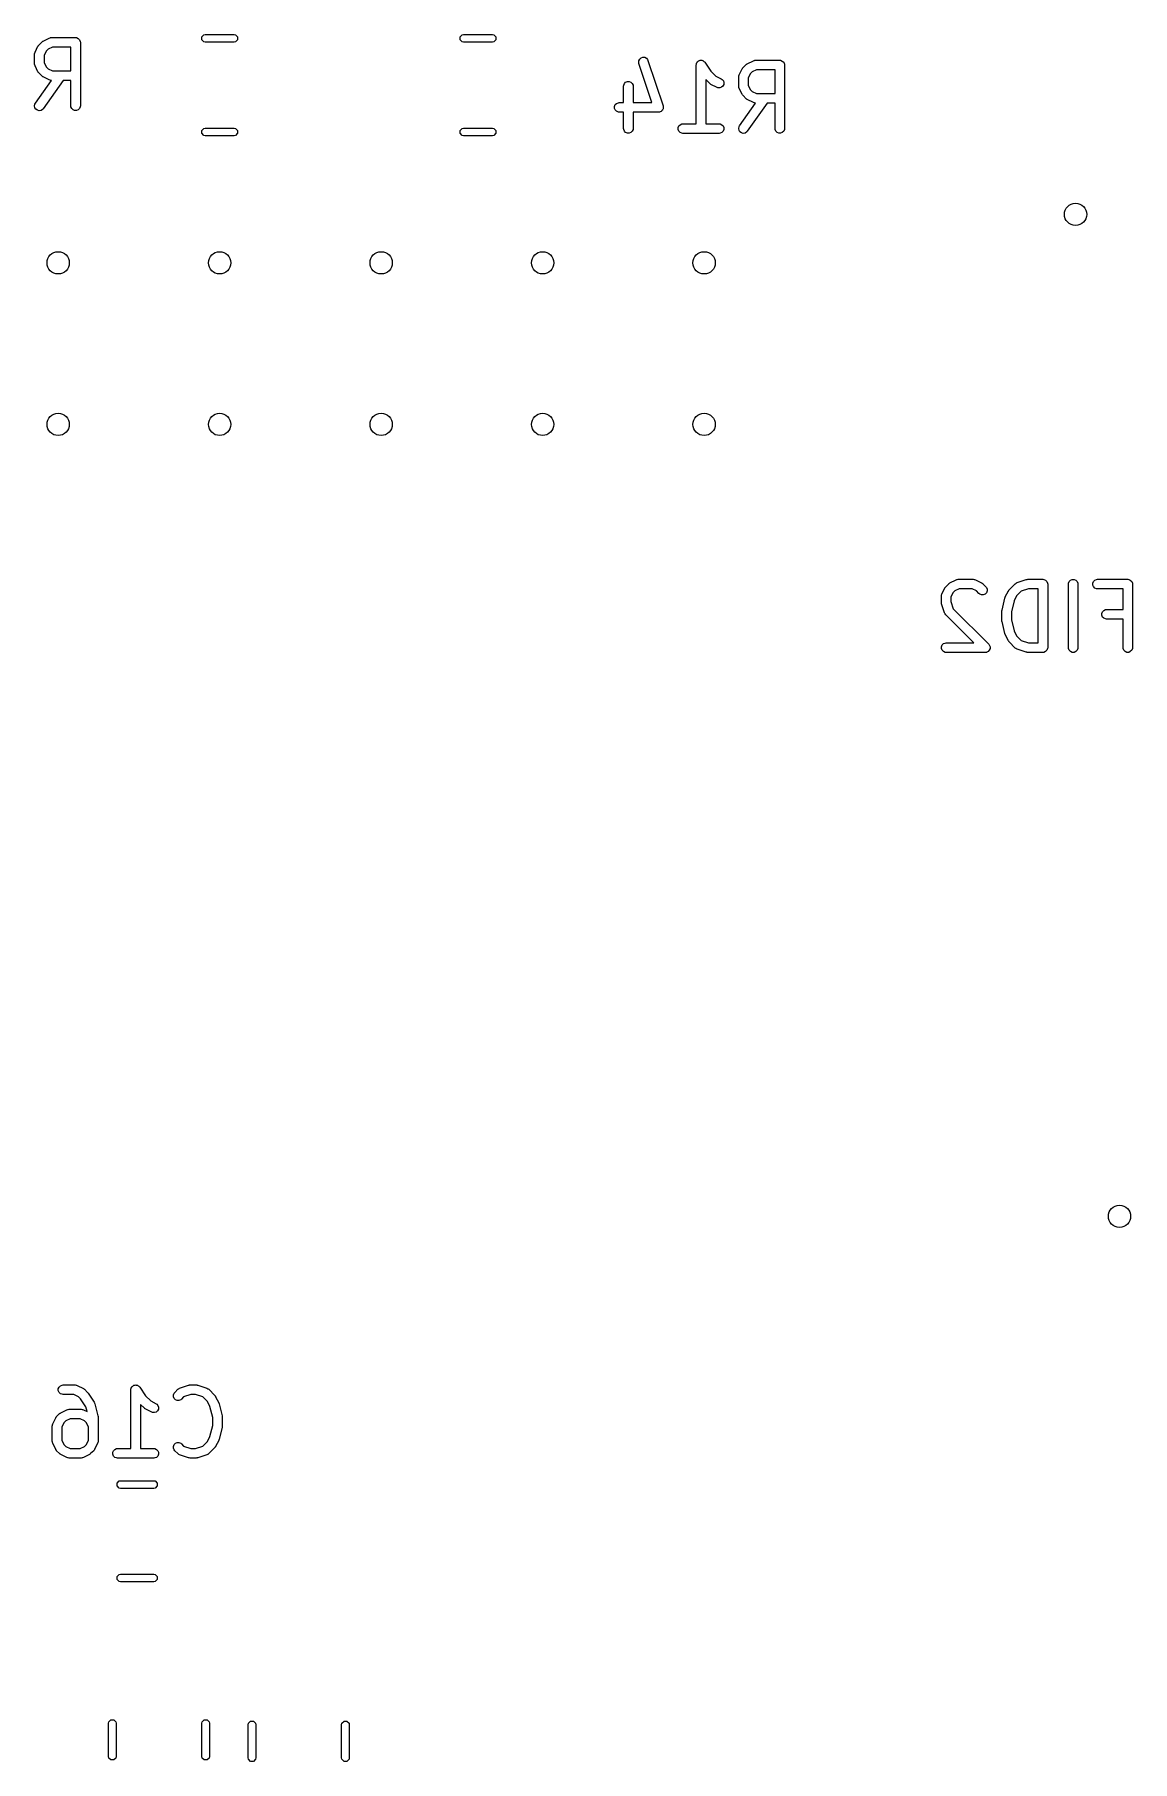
# Model space of a CAD drawing. Extents: x 0.21 to 3.35, y 0.3 to 2.56.
# Drawn here: x 2.555 to 3.235, y 1.442 to 2.511 of the extents above; entities that cross this region are included whole.
import ezdxf

# ---------------------------------------------------------------- set-up
doc = ezdxf.new("R2010")
doc.units = 0
doc.header["$MEASUREMENT"] = 0
doc.layers.add('BLACK', color=7, linetype='CONTINUOUS')

msp = doc.modelspace()

# ---------------------------------------------------------------- linework, layer by layer
at = {"layer": 'BLACK', "linetype": 'CONTINUOUS'}
for p, q in [((2.5557, 2.5003), (2.5575, 2.504)), ((2.5575, 2.504), (2.5577, 2.5043)), ((2.5577, 2.5043), (2.5577, 2.5044)), ((2.5577, 2.5044), (2.5578, 2.5044)), ((2.5578, 2.5044), (2.5579, 2.5045)), ((2.5579, 2.5046), (2.5581, 2.5048)), ((2.5579, 2.5045), (2.5579, 2.5046)), ((2.5581, 2.5048), (2.56, 2.5067)), ((2.56, 2.5067), (2.5602, 2.5069)), ((2.5602, 2.5069), (2.5603, 2.507)), ((2.5602, 2.5069), (2.5602, 2.5069)), ((2.5603, 2.507), (2.5604, 2.507)), ((2.5604, 2.507), (2.5605, 2.5071)), ((2.5605, 2.5071), (2.5607, 2.5072)), ((2.5607, 2.5072), (2.5645, 2.5091)), ((2.5638, 2.5022), (2.5626, 2.501)), ((2.5665, 2.5035), (2.5638, 2.5022)), ((2.5645, 2.5091), (2.565, 2.5093)), ((2.565, 2.5093), (2.5651, 2.5093)), ((2.5651, 2.5093), (2.5652, 2.5094)), ((2.5652, 2.5094), (2.5658, 2.5094)), ((2.5658, 2.5094), (2.5808, 2.5094)), ((2.5779, 2.5035), (2.5665, 2.5035)), ((2.5779, 2.4888), (2.5779, 2.5035)), ((2.5808, 2.5094), (2.5814, 2.5094)), ((2.5814, 2.5094), (2.5824, 2.5089)), ((2.5824, 2.5089), (2.5833, 2.5081)), ((2.5833, 2.5081), (2.5837, 2.507)), ((2.5837, 2.507), (2.5838, 2.5065)), ((2.5838, 2.5065), (2.5838, 2.4671)), ((2.6589, 2.5098), (2.6602, 2.5111)), ((2.6589, 2.508), (2.6589, 2.5098)), ((2.6602, 2.5068), (2.6589, 2.508)), ((2.6602, 2.5111), (2.6611, 2.5113)), ((2.6611, 2.5066), (2.6602, 2.5068)), ((2.6611, 2.5113), (2.6789, 2.5113)), ((2.6789, 2.5066), (2.6611, 2.5066)), ((2.6789, 2.5113), (2.6798, 2.5111)), ((2.6798, 2.5068), (2.6789, 2.5066)), ((2.6798, 2.5111), (2.6811, 2.5098)), ((2.6811, 2.508), (2.6798, 2.5068)), ((2.6811, 2.5098), (2.6811, 2.508)), ((2.8189, 2.5098), (2.8202, 2.5111)), ((2.8189, 2.508), (2.8189, 2.5098)), ((2.8202, 2.5068), (2.8189, 2.508)), ((2.8202, 2.5111), (2.8211, 2.5113)), ((2.8211, 2.5066), (2.8202, 2.5068)), ((2.8211, 2.5113), (2.8389, 2.5113)), ((2.8389, 2.5066), (2.8211, 2.5066)), ((2.8389, 2.5113), (2.8398, 2.5111)), ((2.8398, 2.5068), (2.8389, 2.5066)), ((2.8398, 2.5111), (2.8411, 2.5098)), ((2.8411, 2.508), (2.8398, 2.5068)), ((2.8411, 2.5098), (2.8411, 2.508)), ((2.5554, 2.4995), (2.5555, 2.4996)), ((2.5554, 2.499), (2.5554, 2.4995)), ((2.5554, 2.4933), (2.5554, 2.499)), ((2.5554, 2.4928), (2.5554, 2.4933)), ((2.5555, 2.4927), (2.5554, 2.4928)), ((2.5555, 2.4997), (2.5557, 2.5003)), ((2.5555, 2.4996), (2.5555, 2.4997)), ((2.5555, 2.4926), (2.5555, 2.4927)), ((2.5557, 2.492), (2.5555, 2.4926)), ((2.5575, 2.4883), (2.5557, 2.492)), ((2.5626, 2.501), (2.5613, 2.4983)), ((2.5613, 2.4983), (2.5613, 2.494)), ((2.5613, 2.494), (2.5626, 2.4913)), ((2.5626, 2.4913), (2.5638, 2.4901)), ((2.9295, 2.494), (2.9296, 2.4951)), ((2.9296, 2.4934), (2.9295, 2.494)), ((2.9296, 2.4951), (2.9301, 2.4961)), ((2.9377, 2.4692), (2.9296, 2.4934)), ((2.9301, 2.4961), (2.931, 2.4969)), ((2.931, 2.4969), (2.9321, 2.4973)), ((2.9321, 2.4973), (2.9332, 2.4972)), ((2.9332, 2.4972), (2.9343, 2.4967)), ((2.9343, 2.4967), (2.935, 2.4958)), ((2.935, 2.4958), (2.9352, 2.4953)), ((2.9352, 2.4953), (2.9446, 2.4672)), ((2.9651, 2.4925), (2.9652, 2.493)), ((2.9651, 2.456), (2.9651, 2.4925)), ((2.9651, 2.4925), (2.9651, 2.4925)), ((2.9651, 2.4925), (2.9651, 2.4925)), ((2.9651, 2.4925), (2.9651, 2.4925)), ((2.9652, 2.493), (2.9653, 2.4933)), ((2.9653, 2.4936), (2.9655, 2.4938)), ((2.9653, 2.4933), (2.9653, 2.4936)), ((2.9655, 2.4938), (2.9656, 2.4941)), ((2.9656, 2.4941), (2.9658, 2.4943)), ((2.9658, 2.4943), (2.966, 2.4946)), ((2.966, 2.4946), (2.9662, 2.4947)), ((2.9662, 2.4947), (2.9664, 2.4949)), ((2.9664, 2.4949), (2.9667, 2.495)), ((2.9667, 2.495), (2.9669, 2.4952)), ((2.9669, 2.4952), (2.9672, 2.4952)), ((2.9672, 2.4952), (2.9675, 2.4954)), ((2.9675, 2.4954), (2.9678, 2.4954)), ((2.9678, 2.4954), (2.9681, 2.4954)), ((2.9681, 2.4954), (2.9683, 2.4954)), ((2.9683, 2.4954), (2.9686, 2.4954)), ((2.9686, 2.4954), (2.9689, 2.4952)), ((2.9689, 2.4952), (2.9692, 2.4952)), ((2.9692, 2.4952), (2.9694, 2.495)), ((2.9694, 2.495), (2.9697, 2.4949)), ((2.9697, 2.4949), (2.9699, 2.4947)), ((2.9699, 2.4947), (2.9702, 2.4945)), ((2.9702, 2.4945), (2.9705, 2.4941)), ((2.9705, 2.4941), (2.9705, 2.4941)), ((2.9705, 2.4941), (2.9705, 2.4941)), ((2.9705, 2.4941), (2.9705, 2.4941)), ((2.9705, 2.4941), (2.9741, 2.4887)), ((2.9937, 2.4904), (2.9938, 2.4904)), ((2.9938, 2.4904), (2.9939, 2.4905)), ((2.9939, 2.4906), (2.9941, 2.4908)), ((2.9939, 2.4905), (2.9939, 2.4906)), ((2.9941, 2.4908), (2.996, 2.4927)), ((2.996, 2.4927), (2.9962, 2.4929)), ((2.9962, 2.4929), (2.9963, 2.493)), ((2.9962, 2.4929), (2.9962, 2.4929)), ((2.9963, 2.493), (2.9964, 2.493)), ((2.9964, 2.493), (2.9965, 2.4931)), ((2.9965, 2.4931), (2.9967, 2.4932)), ((2.9967, 2.4932), (3.0005, 2.4951)), ((3.0005, 2.4951), (3.001, 2.4953)), ((3.001, 2.4953), (3.0011, 2.4953)), ((3.0011, 2.4953), (3.0012, 2.4954)), ((3.0012, 2.4954), (3.0018, 2.4954)), ((3.0018, 2.4954), (3.0168, 2.4954)), ((3.0168, 2.4954), (3.0174, 2.4954)), ((3.0174, 2.4954), (3.0184, 2.4949)), ((3.0184, 2.4949), (3.0193, 2.4941)), ((3.0193, 2.4941), (3.0197, 2.493)), ((3.0197, 2.493), (3.0198, 2.4925)), ((3.0198, 2.4925), (3.0198, 2.4531)), ((2.5559, 2.4688), (2.5658, 2.4829)), ((2.5577, 2.488), (2.5575, 2.4883)), ((2.5578, 2.4879), (2.5577, 2.488)), ((2.5577, 2.488), (2.5577, 2.488)), ((2.5579, 2.4878), (2.5578, 2.4879)), ((2.5579, 2.4877), (2.5579, 2.4878)), ((2.5581, 2.4875), (2.5579, 2.4877)), ((2.56, 2.4856), (2.5581, 2.4875)), ((2.5602, 2.4854), (2.56, 2.4856)), ((2.5603, 2.4853), (2.5602, 2.4854)), ((2.5602, 2.4854), (2.5602, 2.4854)), ((2.5604, 2.4853), (2.5603, 2.4853)), ((2.5605, 2.4852), (2.5604, 2.4853)), ((2.5607, 2.4851), (2.5605, 2.4852)), ((2.5645, 2.4832), (2.5607, 2.4851)), ((2.573, 2.4829), (2.5607, 2.4654)), ((2.5638, 2.4901), (2.5665, 2.4888)), ((2.565, 2.483), (2.5645, 2.4832)), ((2.5651, 2.483), (2.565, 2.483)), ((2.5652, 2.4829), (2.5651, 2.483)), ((2.5658, 2.4829), (2.5652, 2.4829)), ((2.5665, 2.4888), (2.5779, 2.4888)), ((2.5779, 2.4829), (2.573, 2.4829)), ((2.5779, 2.4671), (2.5779, 2.4829)), ((2.9201, 2.4793), (2.9202, 2.4799)), ((2.9202, 2.4799), (2.9206, 2.481)), ((2.9206, 2.481), (2.9214, 2.4818)), ((2.9214, 2.4818), (2.9225, 2.4822)), ((2.9225, 2.4822), (2.9236, 2.4822)), ((2.9236, 2.4822), (2.9247, 2.4818)), ((2.9247, 2.4818), (2.9255, 2.481)), ((2.9255, 2.481), (2.926, 2.4799)), ((2.926, 2.4799), (2.926, 2.4793)), ((2.9735, 2.481), (2.971, 2.4835)), ((2.971, 2.4835), (2.971, 2.456)), ((2.9737, 2.4808), (2.9735, 2.481)), ((2.9738, 2.4808), (2.9737, 2.4808)), ((2.9738, 2.4807), (2.9738, 2.4808)), ((2.9739, 2.4806), (2.9738, 2.4807)), ((2.974, 2.4806), (2.9739, 2.4806)), ((2.9742, 2.4804), (2.974, 2.4806)), ((2.9741, 2.4887), (2.9773, 2.4855)), ((2.978, 2.4786), (2.9742, 2.4804)), ((2.9773, 2.4855), (2.9806, 2.4839)), ((2.9806, 2.4839), (2.9811, 2.4835)), ((2.9811, 2.4835), (2.9819, 2.4827)), ((2.9822, 2.4804), (2.9816, 2.4794)), ((2.9819, 2.4827), (2.9822, 2.4816)), ((2.9822, 2.4816), (2.9822, 2.4804)), ((2.9914, 2.4855), (2.9915, 2.4856)), ((2.9914, 2.485), (2.9914, 2.4855)), ((2.9914, 2.4793), (2.9914, 2.485)), ((2.9915, 2.4857), (2.9917, 2.4863)), ((2.9915, 2.4856), (2.9915, 2.4857)), ((2.9917, 2.4863), (2.9935, 2.49)), ((2.9935, 2.49), (2.9937, 2.4903)), ((2.9937, 2.4903), (2.9937, 2.4904)), ((2.9986, 2.487), (2.9973, 2.4843)), ((2.9973, 2.4843), (2.9973, 2.48)), ((2.9973, 2.48), (2.9986, 2.4773)), ((2.9998, 2.4882), (2.9986, 2.487)), ((3.0025, 2.4895), (2.9998, 2.4882)), ((3.0139, 2.4895), (3.0025, 2.4895)), ((3.0139, 2.4748), (3.0139, 2.4895)), ((2.9158, 2.4687), (2.9169, 2.4691)), ((2.9169, 2.4691), (2.9174, 2.4692)), ((2.9174, 2.4692), (2.9201, 2.4692)), ((2.9201, 2.4692), (2.9201, 2.4793)), ((2.926, 2.4793), (2.926, 2.4692)), ((2.926, 2.4692), (2.9377, 2.4692)), ((2.9785, 2.4784), (2.978, 2.4786)), ((2.9797, 2.4783), (2.9785, 2.4784)), ((2.9808, 2.4787), (2.9797, 2.4783)), ((2.9816, 2.4794), (2.9808, 2.4787)), ((2.9914, 2.4788), (2.9914, 2.4793)), ((2.9915, 2.4787), (2.9914, 2.4788)), ((2.9915, 2.4786), (2.9915, 2.4787)), ((2.9917, 2.478), (2.9915, 2.4786)), ((2.9935, 2.4743), (2.9917, 2.478)), ((2.9937, 2.474), (2.9935, 2.4743)), ((2.9938, 2.4739), (2.9937, 2.474)), ((2.9937, 2.474), (2.9937, 2.474)), ((2.9939, 2.4738), (2.9938, 2.4739)), ((2.9939, 2.4737), (2.9939, 2.4738)), ((2.9941, 2.4735), (2.9939, 2.4737)), ((2.996, 2.4716), (2.9941, 2.4735)), ((2.9962, 2.4714), (2.996, 2.4716)), ((2.9963, 2.4713), (2.9962, 2.4714)), ((2.9962, 2.4714), (2.9962, 2.4714)), ((2.9964, 2.4713), (2.9963, 2.4713)), ((2.9965, 2.4712), (2.9964, 2.4713)), ((2.9967, 2.4711), (2.9965, 2.4712)), ((3.0005, 2.4692), (2.9967, 2.4711)), ((2.9986, 2.4773), (2.9998, 2.4761)), ((2.9998, 2.4761), (3.0025, 2.4748)), ((3.001, 2.469), (3.0005, 2.4692)), ((3.0011, 2.469), (3.001, 2.469)), ((3.0025, 2.4748), (3.0139, 2.4748)), ((2.5554, 2.4672), (2.5556, 2.4683)), ((2.5556, 2.466), (2.5554, 2.4672)), ((2.5556, 2.4683), (2.5559, 2.4688)), ((2.5562, 2.4651), (2.5556, 2.466)), ((2.5571, 2.4644), (2.5562, 2.4651)), ((2.5582, 2.4641), (2.5571, 2.4644)), ((2.5594, 2.4643), (2.5582, 2.4641)), ((2.5604, 2.465), (2.5594, 2.4643)), ((2.5607, 2.4654), (2.5604, 2.465)), ((2.5779, 2.4665), (2.5779, 2.4671)), ((2.5784, 2.4655), (2.5779, 2.4665)), ((2.5792, 2.4646), (2.5784, 2.4655)), ((2.5802, 2.4642), (2.5792, 2.4646)), ((2.5814, 2.4642), (2.5802, 2.4642)), ((2.5824, 2.4646), (2.5814, 2.4642)), ((2.5833, 2.4655), (2.5824, 2.4646)), ((2.5837, 2.4665), (2.5833, 2.4655)), ((2.5838, 2.4671), (2.5837, 2.4665)), ((2.9145, 2.4668), (2.915, 2.4679)), ((2.9145, 2.4656), (2.9145, 2.4668)), ((2.915, 2.4646), (2.9145, 2.4656)), ((2.915, 2.4679), (2.9158, 2.4687)), ((2.9158, 2.4638), (2.915, 2.4646)), ((2.9169, 2.4633), (2.9158, 2.4638)), ((2.9174, 2.4633), (2.9169, 2.4633)), ((2.9201, 2.4633), (2.9174, 2.4633)), ((2.9201, 2.4531), (2.9201, 2.4633)), ((2.9418, 2.4633), (2.926, 2.4633)), ((2.926, 2.4633), (2.926, 2.4531)), ((2.9421, 2.4633), (2.9418, 2.4633)), ((2.9422, 2.4633), (2.9421, 2.4633)), ((2.9424, 2.4633), (2.9422, 2.4633)), ((2.9422, 2.4633), (2.9422, 2.4633)), ((2.9428, 2.4635), (2.9424, 2.4633)), ((2.9433, 2.4637), (2.9428, 2.4635)), ((2.9434, 2.4637), (2.9433, 2.4637)), ((2.9435, 2.4638), (2.9434, 2.4637)), ((2.9438, 2.4641), (2.9435, 2.4638)), ((2.9441, 2.4644), (2.9438, 2.4641)), ((2.9442, 2.4645), (2.9441, 2.4644)), ((2.9443, 2.4646), (2.9442, 2.4645)), ((2.9445, 2.465), (2.9443, 2.4646)), ((2.9447, 2.4654), (2.9445, 2.465)), ((2.9446, 2.4672), (2.9447, 2.4669)), ((2.9447, 2.4669), (2.9447, 2.4668)), ((2.9447, 2.4668), (2.9447, 2.4667)), ((2.9447, 2.4667), (2.9447, 2.4666)), ((2.9447, 2.4666), (2.9447, 2.4661)), ((2.9447, 2.4661), (2.9447, 2.4656)), ((2.9447, 2.4656), (2.9447, 2.4655)), ((2.9447, 2.4655), (2.9447, 2.4654)), ((2.9919, 2.4548), (3.0018, 2.4689)), ((3.009, 2.4689), (2.9967, 2.4514)), ((3.0012, 2.4689), (3.0011, 2.469)), ((3.0018, 2.4689), (3.0012, 2.4689)), ((3.0139, 2.4689), (3.009, 2.4689)), ((3.0139, 2.4531), (3.0139, 2.4689)), ((2.6589, 2.452), (2.6602, 2.4532)), ((2.6589, 2.4502), (2.6589, 2.452)), ((2.6602, 2.4489), (2.6589, 2.4502)), ((2.6602, 2.4532), (2.6611, 2.4534)), ((2.6611, 2.4487), (2.6602, 2.4489)), ((2.6611, 2.4534), (2.6789, 2.4534)), ((2.6789, 2.4487), (2.6611, 2.4487)), ((2.6789, 2.4534), (2.6798, 2.4532)), ((2.6798, 2.4489), (2.6789, 2.4487)), ((2.6798, 2.4532), (2.6811, 2.452)), ((2.6811, 2.4502), (2.6798, 2.4489)), ((2.6811, 2.452), (2.6811, 2.4502)), ((2.8189, 2.452), (2.8202, 2.4532)), ((2.8189, 2.4502), (2.8189, 2.452)), ((2.8202, 2.4489), (2.8189, 2.4502)), ((2.8202, 2.4532), (2.8211, 2.4534)), ((2.8211, 2.4487), (2.8202, 2.4489)), ((2.8211, 2.4534), (2.8389, 2.4534)), ((2.8389, 2.4487), (2.8211, 2.4487)), ((2.8389, 2.4534), (2.8398, 2.4532)), ((2.8398, 2.4489), (2.8389, 2.4487)), ((2.8398, 2.4532), (2.8411, 2.452)), ((2.8411, 2.4502), (2.8398, 2.4489)), ((2.8411, 2.452), (2.8411, 2.4502)), ((2.9202, 2.4525), (2.9201, 2.4531)), ((2.9206, 2.4515), (2.9202, 2.4525)), ((2.9214, 2.4506), (2.9206, 2.4515)), ((2.9225, 2.4502), (2.9214, 2.4506)), ((2.9236, 2.4502), (2.9225, 2.4502)), ((2.9247, 2.4506), (2.9236, 2.4502)), ((2.9255, 2.4515), (2.9247, 2.4506)), ((2.926, 2.4525), (2.9255, 2.4515)), ((2.926, 2.4531), (2.926, 2.4525)), ((2.9539, 2.4537), (2.9544, 2.4547)), ((2.9539, 2.4525), (2.9539, 2.4537)), ((2.9544, 2.4515), (2.9539, 2.4525)), ((2.9544, 2.4547), (2.9552, 2.4555)), ((2.9552, 2.4506), (2.9544, 2.4515)), ((2.9552, 2.4555), (2.9562, 2.456)), ((2.9562, 2.4502), (2.9552, 2.4506)), ((2.9562, 2.456), (2.9568, 2.456)), ((2.9568, 2.4501), (2.9562, 2.4502)), ((2.9568, 2.456), (2.9651, 2.456)), ((2.9793, 2.4501), (2.9568, 2.4501)), ((2.971, 2.456), (2.9793, 2.456)), ((2.9793, 2.456), (2.9799, 2.456)), ((2.9799, 2.4502), (2.9793, 2.4501)), ((2.9799, 2.456), (2.981, 2.4555)), ((2.981, 2.4506), (2.9799, 2.4502)), ((2.981, 2.4555), (2.9818, 2.4547)), ((2.9818, 2.4515), (2.981, 2.4506)), ((2.9818, 2.4547), (2.9822, 2.4537)), ((2.9822, 2.4525), (2.9818, 2.4515)), ((2.9822, 2.4537), (2.9822, 2.4525)), ((2.9914, 2.4532), (2.9916, 2.4543)), ((2.9916, 2.452), (2.9914, 2.4532)), ((2.9916, 2.4543), (2.9919, 2.4548)), ((2.9922, 2.4511), (2.9916, 2.452)), ((2.9931, 2.4504), (2.9922, 2.4511)), ((2.9942, 2.4501), (2.9931, 2.4504)), ((2.9954, 2.4503), (2.9942, 2.4501)), ((2.9964, 2.451), (2.9954, 2.4503)), ((2.9967, 2.4514), (2.9964, 2.451)), ((3.0139, 2.4525), (3.0139, 2.4531)), ((3.0144, 2.4515), (3.0139, 2.4525)), ((3.0152, 2.4506), (3.0144, 2.4515)), ((3.0162, 2.4502), (3.0152, 2.4506)), ((3.0174, 2.4502), (3.0162, 2.4502)), ((3.0184, 2.4506), (3.0174, 2.4502)), ((3.0193, 2.4515), (3.0184, 2.4506)), ((3.0197, 2.4525), (3.0193, 2.4515)), ((3.0198, 2.4531), (3.0197, 2.4525)), ((3.1196, 2.1695), (3.1215, 2.1714)), ((3.1215, 2.1714), (3.1217, 2.1716)), ((3.1217, 2.1716), (3.1218, 2.1717)), ((3.1218, 2.1717), (3.1219, 2.1718)), ((3.1218, 2.1717), (3.1218, 2.1717)), ((3.1219, 2.1718), (3.122, 2.1718)), ((3.122, 2.1718), (3.1222, 2.172)), ((3.1222, 2.172), (3.126, 2.1738)), ((3.126, 2.1738), (3.1265, 2.1741)), ((3.1265, 2.1741), (3.1266, 2.1741)), ((3.1266, 2.1741), (3.1267, 2.1741)), ((3.1267, 2.1741), (3.1273, 2.1742)), ((3.1273, 2.1742), (3.1367, 2.1742)), ((3.1367, 2.1742), (3.1373, 2.1741)), ((3.1373, 2.1741), (3.1374, 2.1741)), ((3.1374, 2.1741), (3.1375, 2.1741)), ((3.1375, 2.1741), (3.138, 2.1738)), ((3.138, 2.1738), (3.1418, 2.172)), ((3.1418, 2.172), (3.142, 2.1718)), ((3.142, 2.1718), (3.1421, 2.1718)), ((3.1421, 2.1718), (3.1422, 2.1717)), ((3.1422, 2.1717), (3.1423, 2.1717)), ((3.1423, 2.1717), (3.1423, 2.1716)), ((3.1423, 2.1716), (3.1425, 2.1714)), ((3.1425, 2.1714), (3.1444, 2.1695)), ((3.159, 2.1677), (3.1627, 2.1714)), ((3.1627, 2.1714), (3.1632, 2.1718)), ((3.1632, 2.1718), (3.1633, 2.1718)), ((3.1633, 2.1718), (3.1634, 2.1719)), ((3.1634, 2.1719), (3.1639, 2.1721)), ((3.1639, 2.1721), (3.1695, 2.174)), ((3.1695, 2.174), (3.1698, 2.1741)), ((3.1698, 2.1741), (3.1699, 2.1741)), ((3.1699, 2.1741), (3.17, 2.1741)), ((3.17, 2.1741), (3.1701, 2.1741)), ((3.1701, 2.1741), (3.1704, 2.1742)), ((3.1701, 2.1741), (3.1701, 2.1741)), ((3.1704, 2.1742), (3.1798, 2.1742)), ((3.1798, 2.1742), (3.1804, 2.1741)), ((3.1804, 2.1741), (3.1815, 2.1737)), ((3.1815, 2.1737), (3.1823, 2.1728)), ((3.1823, 2.1728), (3.1827, 2.1718)), ((3.1827, 2.1718), (3.1828, 2.1712)), ((3.1828, 2.1712), (3.1828, 2.1318)), ((3.1956, 2.1712), (3.1957, 2.1718)), ((3.1956, 2.1318), (3.1956, 2.1712)), ((3.1957, 2.1718), (3.1961, 2.1728)), ((3.1961, 2.1728), (3.1969, 2.1737)), ((3.1969, 2.1737), (3.198, 2.1741)), ((3.198, 2.1741), (3.1991, 2.1741)), ((3.1991, 2.1741), (3.2002, 2.1737)), ((3.2002, 2.1737), (3.201, 2.1728)), ((3.201, 2.1728), (3.2015, 2.1718)), ((3.2015, 2.1718), (3.2015, 2.1712)), ((3.2015, 2.1712), (3.2015, 2.1318)), ((3.2107, 2.1718), (3.2111, 2.1728)), ((3.2107, 2.1706), (3.2107, 2.1718)), ((3.2111, 2.1696), (3.2107, 2.1706)), ((3.2111, 2.1728), (3.2119, 2.1737)), ((3.2119, 2.1737), (3.213, 2.1741)), ((3.213, 2.1741), (3.2136, 2.1742)), ((3.2136, 2.1742), (3.2323, 2.1742)), ((3.2323, 2.1742), (3.2329, 2.1741)), ((3.2329, 2.1741), (3.2339, 2.1737)), ((3.2339, 2.1737), (3.2348, 2.1728)), ((3.2348, 2.1728), (3.2352, 2.1718)), ((3.2352, 2.1718), (3.2353, 2.1712)), ((3.2353, 2.1712), (3.2353, 2.1318)), ((3.1169, 2.1643), (3.117, 2.1644)), ((3.1169, 2.1637), (3.1169, 2.1643)), ((3.1169, 2.16), (3.1169, 2.1637)), ((3.1169, 2.1597), (3.1169, 2.16)), ((3.1169, 2.1596), (3.1169, 2.1597)), ((3.1169, 2.1595), (3.1169, 2.1596)), ((3.1169, 2.1594), (3.1169, 2.1595)), ((3.117, 2.1593), (3.1169, 2.1594)), ((3.117, 2.1645), (3.1172, 2.165)), ((3.117, 2.1644), (3.117, 2.1645)), ((3.117, 2.159), (3.117, 2.1593)), ((3.1172, 2.165), (3.1191, 2.1688)), ((3.1191, 2.1688), (3.1192, 2.169)), ((3.1192, 2.1691), (3.1193, 2.1692)), ((3.1192, 2.169), (3.1192, 2.1691)), ((3.1193, 2.1692), (3.1194, 2.1693)), ((3.1194, 2.1693), (3.1196, 2.1695)), ((3.1194, 2.1693), (3.1194, 2.1693)), ((3.1241, 2.1657), (3.1228, 2.163)), ((3.1228, 2.163), (3.1228, 2.1604)), ((3.1228, 2.1604), (3.1243, 2.1559)), ((3.1253, 2.1669), (3.1241, 2.1657)), ((3.128, 2.1683), (3.1253, 2.1669)), ((3.136, 2.1683), (3.128, 2.1683)), ((3.1387, 2.1669), (3.136, 2.1683)), ((3.1402, 2.1654), (3.1387, 2.1669)), ((3.1407, 2.165), (3.1402, 2.1654)), ((3.1417, 2.1646), (3.1407, 2.165)), ((3.1429, 2.1646), (3.1417, 2.1646)), ((3.144, 2.165), (3.1429, 2.1646)), ((3.1448, 2.1658), (3.144, 2.165)), ((3.1444, 2.1695), (3.1448, 2.1691)), ((3.1448, 2.1691), (3.1452, 2.168)), ((3.1452, 2.1669), (3.1448, 2.1658)), ((3.1452, 2.168), (3.1452, 2.1669)), ((3.1545, 2.155), (3.1563, 2.1625)), ((3.1563, 2.1626), (3.1564, 2.1628)), ((3.1563, 2.1625), (3.1563, 2.1626)), ((3.1563, 2.1626), (3.1563, 2.1626)), ((3.1564, 2.1628), (3.1565, 2.1631)), ((3.1565, 2.1632), (3.1584, 2.1669)), ((3.1565, 2.1631), (3.1565, 2.1632)), ((3.1565, 2.1631), (3.1565, 2.1631)), ((3.1584, 2.1669), (3.1586, 2.1671)), ((3.1586, 2.1672), (3.1587, 2.1673)), ((3.1586, 2.1671), (3.1586, 2.1672)), ((3.1587, 2.1673), (3.1587, 2.1674)), ((3.1587, 2.1674), (3.1588, 2.1674)), ((3.1588, 2.1674), (3.159, 2.1677)), ((3.162, 2.1608), (3.1603, 2.154)), ((3.1635, 2.1638), (3.162, 2.1608)), ((3.1664, 2.1667), (3.1635, 2.1638)), ((3.1709, 2.1683), (3.1664, 2.1667)), ((3.1769, 2.1683), (3.1709, 2.1683)), ((3.1769, 2.1348), (3.1769, 2.1683)), ((3.2119, 2.1687), (3.2111, 2.1696)), ((3.213, 2.1683), (3.2119, 2.1687)), ((3.2136, 2.1683), (3.213, 2.1683)), ((3.2294, 2.1683), (3.2136, 2.1683)), ((3.2294, 2.1554), (3.2294, 2.1683)), ((3.1189, 2.1534), (3.117, 2.159)), ((3.1191, 2.1529), (3.1189, 2.1534)), ((3.1192, 2.1528), (3.1191, 2.1529)), ((3.1192, 2.1527), (3.1192, 2.1528)), ((3.1196, 2.1522), (3.1192, 2.1527)), ((3.1371, 2.1348), (3.1196, 2.1522)), ((3.1243, 2.1559), (3.1463, 2.1339)), ((3.1544, 2.1549), (3.1545, 2.155)), ((3.1544, 2.1547), (3.1544, 2.1549)), ((3.1544, 2.1549), (3.1544, 2.1549)), ((3.1544, 2.1545), (3.1544, 2.1547)), ((3.1544, 2.1544), (3.1544, 2.1545)), ((3.1544, 2.1543), (3.1544, 2.1544)), ((3.1544, 2.1487), (3.1544, 2.1543)), ((3.1544, 2.1486), (3.1544, 2.1487)), ((3.1544, 2.1483), (3.1544, 2.1486)), ((3.1544, 2.1486), (3.1544, 2.1486)), ((3.1544, 2.1481), (3.1544, 2.1483)), ((3.1603, 2.154), (3.1603, 2.1491)), ((3.1603, 2.1491), (3.162, 2.1422)), ((3.2163, 2.153), (3.2167, 2.1541)), ((3.2163, 2.1519), (3.2163, 2.153)), ((3.2167, 2.1508), (3.2163, 2.1519)), ((3.2167, 2.1541), (3.2175, 2.1549)), ((3.2175, 2.15), (3.2167, 2.1508)), ((3.2175, 2.1549), (3.2186, 2.1554)), ((3.2186, 2.1496), (3.2175, 2.15)), ((3.2186, 2.1554), (3.2192, 2.1554)), ((3.2192, 2.1495), (3.2186, 2.1496)), ((3.2192, 2.1554), (3.2294, 2.1554)), ((3.2294, 2.1495), (3.2192, 2.1495)), ((3.2294, 2.1318), (3.2294, 2.1495)), ((3.1545, 2.148), (3.1544, 2.1481)), ((3.1544, 2.1481), (3.1544, 2.1481)), ((3.1563, 2.1405), (3.1545, 2.148)), ((3.1563, 2.1404), (3.1563, 2.1405)), ((3.1564, 2.1402), (3.1563, 2.1404)), ((3.1563, 2.1404), (3.1563, 2.1404)), ((3.1565, 2.1399), (3.1564, 2.1402)), ((3.1584, 2.1361), (3.1565, 2.1399)), ((3.1565, 2.1399), (3.1565, 2.1399)), ((3.1565, 2.1399), (3.1565, 2.1399)), ((3.162, 2.1422), (3.1635, 2.1392)), ((3.1635, 2.1392), (3.1664, 2.1363)), ((3.1169, 2.1324), (3.1174, 2.1335)), ((3.1169, 2.1313), (3.1169, 2.1324)), ((3.1174, 2.1302), (3.1169, 2.1313)), ((3.1174, 2.1335), (3.1182, 2.1343)), ((3.1182, 2.1294), (3.1174, 2.1302)), ((3.1182, 2.1343), (3.1192, 2.1347)), ((3.1192, 2.1289), (3.1182, 2.1294)), ((3.1192, 2.1347), (3.1198, 2.1348)), ((3.1198, 2.1289), (3.1192, 2.1289)), ((3.1198, 2.1348), (3.1371, 2.1348)), ((3.1442, 2.1289), (3.1198, 2.1289)), ((3.1448, 2.1289), (3.1442, 2.1289)), ((3.1451, 2.1291), (3.1448, 2.1289)), ((3.1458, 2.1294), (3.1451, 2.1291)), ((3.1466, 2.1302), (3.1458, 2.1294)), ((3.1463, 2.1339), (3.1466, 2.1335)), ((3.1466, 2.1335), (3.1471, 2.1324)), ((3.1471, 2.1313), (3.1466, 2.1302)), ((3.1471, 2.1324), (3.1471, 2.1313)), ((3.1586, 2.1359), (3.1584, 2.1361)), ((3.1586, 2.1358), (3.1586, 2.1359)), ((3.1587, 2.1357), (3.1586, 2.1358)), ((3.1587, 2.1356), (3.1587, 2.1357)), ((3.1588, 2.1356), (3.1587, 2.1356)), ((3.159, 2.1354), (3.1588, 2.1356)), ((3.1627, 2.1316), (3.159, 2.1354)), ((3.1632, 2.1313), (3.1627, 2.1316)), ((3.1633, 2.1312), (3.1632, 2.1313)), ((3.1634, 2.1311), (3.1633, 2.1312)), ((3.1639, 2.1309), (3.1634, 2.1311)), ((3.1695, 2.129), (3.1639, 2.1309)), ((3.1664, 2.1363), (3.1709, 2.1348)), ((3.1698, 2.129), (3.1695, 2.129)), ((3.1699, 2.1289), (3.1698, 2.129)), ((3.17, 2.1289), (3.1699, 2.1289)), ((3.1701, 2.1289), (3.17, 2.1289)), ((3.1704, 2.1289), (3.1701, 2.1289)), ((3.1701, 2.1289), (3.1701, 2.1289)), ((3.1798, 2.1289), (3.1704, 2.1289)), ((3.1709, 2.1348), (3.1769, 2.1348)), ((3.1804, 2.1289), (3.1798, 2.1289)), ((3.1815, 2.1294), (3.1804, 2.1289)), ((3.1823, 2.1302), (3.1815, 2.1294)), ((3.1827, 2.1313), (3.1823, 2.1302)), ((3.1828, 2.1318), (3.1827, 2.1313)), ((3.1957, 2.1313), (3.1956, 2.1318)), ((3.1961, 2.1302), (3.1957, 2.1313)), ((3.1969, 2.1294), (3.1961, 2.1302)), ((3.198, 2.1289), (3.1969, 2.1294)), ((3.1991, 2.1289), (3.198, 2.1289)), ((3.2002, 2.1294), (3.1991, 2.1289)), ((3.201, 2.1302), (3.2002, 2.1294)), ((3.2015, 2.1313), (3.201, 2.1302)), ((3.2015, 2.1318), (3.2015, 2.1313)), ((3.2294, 2.1313), (3.2294, 2.1318)), ((3.2299, 2.1302), (3.2294, 2.1313)), ((3.2307, 2.1294), (3.2299, 2.1302)), ((3.2317, 2.1289), (3.2307, 2.1294)), ((3.2329, 2.1289), (3.2317, 2.1289)), ((3.2339, 2.1294), (3.2329, 2.1289)), ((3.2348, 2.1302), (3.2339, 2.1294)), ((3.2352, 2.1313), (3.2348, 2.1302)), ((3.2353, 2.1318), (3.2352, 2.1313)), ((2.5701, 1.6731), (2.5706, 1.6742)), ((2.5701, 1.672), (2.5701, 1.6731)), ((2.5706, 1.6709), (2.5701, 1.672)), ((2.5706, 1.6742), (2.5714, 1.675)), ((2.5714, 1.6701), (2.5706, 1.6709)), ((2.5714, 1.675), (2.5724, 1.6754)), ((2.5724, 1.6697), (2.5714, 1.6701)), ((2.5724, 1.6754), (2.573, 1.6755)), ((2.573, 1.6696), (2.5724, 1.6697)), ((2.573, 1.6755), (2.5805, 1.6755)), ((2.5798, 1.6696), (2.573, 1.6696)), ((2.5825, 1.6682), (2.5798, 1.6696)), ((2.5805, 1.6755), (2.5811, 1.6754)), ((2.5811, 1.6754), (2.5812, 1.6754)), ((2.5812, 1.6754), (2.5813, 1.6754)), ((2.5813, 1.6754), (2.5818, 1.6752)), ((2.5818, 1.6752), (2.5856, 1.6733)), ((2.5838, 1.6669), (2.5825, 1.6682)), ((2.5856, 1.6733), (2.5858, 1.6732)), ((2.5858, 1.6732), (2.5859, 1.6731)), ((2.5859, 1.6731), (2.586, 1.6731)), ((2.586, 1.6731), (2.5861, 1.673)), ((2.5861, 1.673), (2.5861, 1.6729)), ((2.5861, 1.6729), (2.5863, 1.6728)), ((2.5863, 1.6728), (2.5882, 1.6709)), ((2.5882, 1.6709), (2.5882, 1.6709)), ((2.5882, 1.6709), (2.5882, 1.6709)), ((2.5882, 1.6709), (2.5884, 1.6707)), ((2.5884, 1.6707), (2.5886, 1.6704)), ((2.5886, 1.6704), (2.5886, 1.6704)), ((2.5886, 1.6704), (2.5886, 1.6704)), ((2.5886, 1.6704), (2.5923, 1.6648)), ((2.6151, 1.6731), (2.6152, 1.6734)), ((2.6151, 1.6726), (2.6151, 1.6731)), ((2.6151, 1.6725), (2.6151, 1.6726)), ((2.6151, 1.6361), (2.6151, 1.6725)), ((2.6151, 1.6725), (2.6151, 1.6725)), ((2.6151, 1.6725), (2.6151, 1.6725)), ((2.6152, 1.6734), (2.6153, 1.6737)), ((2.6153, 1.6737), (2.6154, 1.6739)), ((2.6154, 1.6739), (2.6155, 1.6742)), ((2.6155, 1.6742), (2.6158, 1.6744)), ((2.6158, 1.6744), (2.6159, 1.6746)), ((2.6159, 1.6746), (2.6162, 1.6748)), ((2.6162, 1.6748), (2.6164, 1.675)), ((2.6164, 1.675), (2.6166, 1.6751)), ((2.6166, 1.6751), (2.6169, 1.6753)), ((2.6169, 1.6753), (2.6172, 1.6753)), ((2.6172, 1.6753), (2.6174, 1.6754)), ((2.6174, 1.6754), (2.6177, 1.6754)), ((2.6177, 1.6754), (2.618, 1.6755)), ((2.618, 1.6755), (2.6183, 1.6754)), ((2.6183, 1.6754), (2.6186, 1.6754)), ((2.6186, 1.6754), (2.6188, 1.6753)), ((2.6188, 1.6753), (2.6191, 1.6753)), ((2.6191, 1.6753), (2.6194, 1.6751)), ((2.6194, 1.6751), (2.6196, 1.675)), ((2.6196, 1.675), (2.6199, 1.6748)), ((2.6199, 1.6748), (2.6201, 1.6746)), ((2.6201, 1.6746), (2.6205, 1.6742)), ((2.6205, 1.6742), (2.6205, 1.6742)), ((2.6205, 1.6742), (2.6205, 1.6742)), ((2.6205, 1.6742), (2.6205, 1.6742)), ((2.6205, 1.6742), (2.624, 1.6688)), ((2.624, 1.6688), (2.6273, 1.6656)), ((2.6414, 1.6694), (2.6418, 1.6704)), ((2.6414, 1.6682), (2.6414, 1.6694)), ((2.6418, 1.6672), (2.6414, 1.6682)), ((2.6418, 1.6704), (2.6422, 1.6709)), ((2.6422, 1.6709), (2.644, 1.6728)), ((2.644, 1.6728), (2.6445, 1.6731)), ((2.6445, 1.6731), (2.6446, 1.6732)), ((2.6446, 1.6732), (2.6447, 1.6732)), ((2.6447, 1.6732), (2.6452, 1.6735)), ((2.6452, 1.6735), (2.6508, 1.6753)), ((2.6477, 1.6681), (2.6463, 1.6667)), ((2.6522, 1.6696), (2.6477, 1.6681)), ((2.6508, 1.6753), (2.6511, 1.6754)), ((2.6511, 1.6754), (2.6512, 1.6754)), ((2.6512, 1.6754), (2.6513, 1.6755)), ((2.6513, 1.6755), (2.6514, 1.6755)), ((2.6514, 1.6755), (2.6515, 1.6755)), ((2.6515, 1.6755), (2.6517, 1.6755)), ((2.6517, 1.6755), (2.6555, 1.6755)), ((2.655, 1.6696), (2.6522, 1.6696)), ((2.6595, 1.6681), (2.655, 1.6696)), ((2.6555, 1.6755), (2.6558, 1.6755)), ((2.6558, 1.6755), (2.6559, 1.6755)), ((2.6559, 1.6755), (2.656, 1.6755)), ((2.656, 1.6755), (2.6561, 1.6754)), ((2.6561, 1.6754), (2.6561, 1.6754)), ((2.6561, 1.6754), (2.6564, 1.6753)), ((2.6564, 1.6753), (2.6621, 1.6735)), ((2.6624, 1.6652), (2.6595, 1.6681)), ((2.6621, 1.6735), (2.6626, 1.6732)), ((2.6626, 1.6732), (2.6627, 1.6732)), ((2.6627, 1.6732), (2.6628, 1.6731)), ((2.6628, 1.6731), (2.6632, 1.6728)), ((2.6632, 1.6728), (2.667, 1.669)), ((2.667, 1.669), (2.6671, 1.6688)), ((2.6671, 1.6688), (2.6672, 1.6687)), ((2.6672, 1.6687), (2.6673, 1.6686)), ((2.6673, 1.6686), (2.6673, 1.6686)), ((2.6673, 1.6686), (2.6674, 1.6685)), ((2.6674, 1.6685), (2.6675, 1.6682)), ((2.6675, 1.6682), (2.6694, 1.6645)), ((2.569, 1.6559), (2.5709, 1.6578)), ((2.5709, 1.6578), (2.5711, 1.6579)), ((2.5711, 1.6579), (2.5712, 1.658)), ((2.5712, 1.658), (2.5713, 1.6581)), ((2.5713, 1.6581), (2.5714, 1.6581)), ((2.5714, 1.6582), (2.5717, 1.6583)), ((2.5714, 1.6581), (2.5714, 1.6582)), ((2.5717, 1.6583), (2.5754, 1.6602)), ((2.5754, 1.6602), (2.576, 1.6604)), ((2.576, 1.6604), (2.5761, 1.6604)), ((2.5761, 1.6604), (2.5762, 1.6604)), ((2.5762, 1.6604), (2.5768, 1.6605)), ((2.5768, 1.6605), (2.5843, 1.6605)), ((2.5871, 1.662), (2.5838, 1.6669)), ((2.5843, 1.6605), (2.5848, 1.6604)), ((2.5848, 1.6604), (2.5849, 1.6604)), ((2.5849, 1.6604), (2.585, 1.6604)), ((2.585, 1.6604), (2.5856, 1.6602)), ((2.5856, 1.6602), (2.5879, 1.659)), ((2.5879, 1.659), (2.5871, 1.662)), ((2.5923, 1.6648), (2.5925, 1.6645)), ((2.5925, 1.6645), (2.5926, 1.6644)), ((2.5926, 1.6644), (2.5926, 1.6644)), ((2.5926, 1.6644), (2.5926, 1.6643)), ((2.5926, 1.6643), (2.5926, 1.6642)), ((2.5926, 1.6642), (2.5927, 1.6639)), ((2.5927, 1.6639), (2.5946, 1.6564)), ((2.6234, 1.6611), (2.621, 1.6635)), ((2.621, 1.6635), (2.621, 1.6361)), ((2.6236, 1.6609), (2.6234, 1.6611)), ((2.6237, 1.6608), (2.6236, 1.6609)), ((2.6238, 1.6608), (2.6237, 1.6608)), ((2.6239, 1.6607), (2.6238, 1.6608)), ((2.6242, 1.6605), (2.6239, 1.6607)), ((2.6239, 1.6607), (2.6239, 1.6607)), ((2.6279, 1.6587), (2.6242, 1.6605)), ((2.6273, 1.6656), (2.6306, 1.6639)), ((2.6285, 1.6585), (2.6279, 1.6587)), ((2.6296, 1.6584), (2.6285, 1.6585)), ((2.6307, 1.6587), (2.6296, 1.6584)), ((2.6306, 1.6639), (2.6311, 1.6636)), ((2.6316, 1.6595), (2.6307, 1.6587)), ((2.6311, 1.6636), (2.6318, 1.6628)), ((2.6321, 1.6605), (2.6316, 1.6595)), ((2.6318, 1.6628), (2.6322, 1.6617)), ((2.6322, 1.6617), (2.6321, 1.6605)), ((2.6426, 1.6663), (2.6418, 1.6672)), ((2.6437, 1.6659), (2.6426, 1.6663)), ((2.6448, 1.6659), (2.6437, 1.6659)), ((2.6459, 1.6663), (2.6448, 1.6659)), ((2.6463, 1.6667), (2.6459, 1.6663)), ((2.664, 1.6621), (2.6624, 1.6652)), ((2.6657, 1.6553), (2.664, 1.6621)), ((2.6694, 1.6645), (2.6694, 1.6645)), ((2.6694, 1.6645), (2.6694, 1.6644)), ((2.6694, 1.6644), (2.6695, 1.6642)), ((2.6695, 1.6642), (2.6696, 1.664)), ((2.6696, 1.664), (2.6696, 1.6639)), ((2.6696, 1.6639), (2.6696, 1.6639)), ((2.6696, 1.6639), (2.6715, 1.6564)), ((2.5663, 1.65), (2.5664, 1.6506)), ((2.5663, 1.6407), (2.5663, 1.65)), ((2.5664, 1.6508), (2.5666, 1.6514)), ((2.5664, 1.6507), (2.5664, 1.6508)), ((2.5664, 1.6506), (2.5664, 1.6507)), ((2.5666, 1.6514), (2.5685, 1.6551)), ((2.5685, 1.6551), (2.5686, 1.6554)), ((2.5686, 1.6554), (2.5687, 1.6554)), ((2.5687, 1.6555), (2.5688, 1.6556)), ((2.5687, 1.6554), (2.5687, 1.6555)), ((2.5688, 1.6556), (2.5689, 1.6557)), ((2.5689, 1.6557), (2.569, 1.6559)), ((2.5736, 1.652), (2.5722, 1.6494)), ((2.5722, 1.6494), (2.5722, 1.6414)), ((2.5748, 1.6532), (2.5736, 1.652)), ((2.5775, 1.6546), (2.5748, 1.6532)), ((2.5836, 1.6546), (2.5775, 1.6546)), ((2.5863, 1.6532), (2.5836, 1.6546)), ((2.5875, 1.652), (2.5863, 1.6532)), ((2.5888, 1.6494), (2.5875, 1.652)), ((2.5888, 1.6414), (2.5888, 1.6494)), ((2.5946, 1.6564), (2.5946, 1.6563)), ((2.5946, 1.6563), (2.5947, 1.6562)), ((2.5947, 1.6562), (2.5947, 1.656)), ((2.5947, 1.656), (2.5947, 1.6558)), ((2.5947, 1.6558), (2.5947, 1.6558)), ((2.5947, 1.6558), (2.5947, 1.6557)), ((2.5947, 1.6557), (2.5947, 1.6407)), ((2.664, 1.6436), (2.6657, 1.6504)), ((2.6657, 1.6504), (2.6657, 1.6553)), ((2.6715, 1.6493), (2.6696, 1.6418)), ((2.6715, 1.6564), (2.6715, 1.6563)), ((2.6715, 1.6563), (2.6715, 1.6562)), ((2.6715, 1.6562), (2.6715, 1.656)), ((2.6715, 1.656), (2.6716, 1.6558)), ((2.6716, 1.6499), (2.6715, 1.6497)), ((2.6715, 1.6497), (2.6715, 1.6495)), ((2.6715, 1.6495), (2.6715, 1.6494)), ((2.6715, 1.6494), (2.6715, 1.6493)), ((2.6716, 1.6558), (2.6716, 1.6558)), ((2.6716, 1.6558), (2.6716, 1.6557)), ((2.6716, 1.6557), (2.6716, 1.65)), ((2.6716, 1.65), (2.6716, 1.6499)), ((2.6716, 1.6499), (2.6716, 1.6499)), ((2.5664, 1.6401), (2.5663, 1.6407)), ((2.5664, 1.64), (2.5664, 1.6401)), ((2.5664, 1.6399), (2.5664, 1.64)), ((2.5666, 1.6394), (2.5664, 1.6399)), ((2.5685, 1.6356), (2.5666, 1.6394)), ((2.5686, 1.6354), (2.5685, 1.6356)), ((2.5687, 1.6353), (2.5686, 1.6354)), ((2.5722, 1.6414), (2.5736, 1.6387)), ((2.5736, 1.6387), (2.5748, 1.6375)), ((2.5748, 1.6375), (2.5775, 1.6361)), ((2.5775, 1.6361), (2.5836, 1.6361)), ((2.5836, 1.6361), (2.5863, 1.6375)), ((2.5863, 1.6375), (2.5875, 1.6387)), ((2.5875, 1.6387), (2.5888, 1.6414)), ((2.5924, 1.6354), (2.5923, 1.6353)), ((2.5925, 1.6356), (2.5924, 1.6354)), ((2.5944, 1.6394), (2.5925, 1.6356)), ((2.5946, 1.6399), (2.5944, 1.6394)), ((2.5947, 1.6401), (2.5946, 1.64)), ((2.5946, 1.64), (2.5946, 1.6399)), ((2.5947, 1.6407), (2.5947, 1.6401)), ((2.6043, 1.6348), (2.6051, 1.6356)), ((2.6051, 1.6356), (2.6062, 1.6361)), ((2.6062, 1.6361), (2.6068, 1.6361)), ((2.6068, 1.6361), (2.6151, 1.6361)), ((2.621, 1.6361), (2.6293, 1.6361)), ((2.6293, 1.6361), (2.6298, 1.6361)), ((2.6298, 1.6361), (2.6309, 1.6356)), ((2.6309, 1.6356), (2.6317, 1.6348)), ((2.6414, 1.6375), (2.6418, 1.6386)), ((2.6414, 1.6364), (2.6414, 1.6375)), ((2.6418, 1.6353), (2.6414, 1.6364)), ((2.6418, 1.6386), (2.6426, 1.6394)), ((2.6426, 1.6394), (2.6437, 1.6398)), ((2.6437, 1.6398), (2.6448, 1.6398)), ((2.6448, 1.6398), (2.6459, 1.6394)), ((2.6459, 1.6394), (2.6463, 1.639)), ((2.6463, 1.639), (2.6477, 1.6376)), ((2.6477, 1.6376), (2.6522, 1.6361)), ((2.6522, 1.6361), (2.655, 1.6361)), ((2.655, 1.6361), (2.6595, 1.6376)), ((2.6595, 1.6376), (2.6624, 1.6405)), ((2.6624, 1.6405), (2.664, 1.6436)), ((2.667, 1.6367), (2.6632, 1.633)), ((2.6671, 1.6369), (2.667, 1.6367)), ((2.6672, 1.637), (2.6671, 1.6369)), ((2.6673, 1.6371), (2.6672, 1.637)), ((2.6674, 1.6372), (2.6673, 1.6372)), ((2.6673, 1.6372), (2.6673, 1.6371)), ((2.6675, 1.6375), (2.6674, 1.6372)), ((2.6694, 1.6412), (2.6675, 1.6375)), ((2.6695, 1.6415), (2.6694, 1.6413)), ((2.6694, 1.6413), (2.6694, 1.6413)), ((2.6694, 1.6413), (2.6694, 1.6412)), ((2.6696, 1.6418), (2.6695, 1.6415)), ((2.6696, 1.6418), (2.6696, 1.6418)), ((2.6696, 1.6418), (2.6696, 1.6418)), ((2.5687, 1.6352), (2.5687, 1.6353)), ((2.5688, 1.6351), (2.5687, 1.6352)), ((2.5689, 1.6351), (2.5688, 1.6351)), ((2.569, 1.6348), (2.5689, 1.6351)), ((2.5709, 1.633), (2.569, 1.6348)), ((2.5711, 1.6328), (2.5709, 1.633)), ((2.5712, 1.6327), (2.5711, 1.6328)), ((2.5713, 1.6327), (2.5712, 1.6327)), ((2.5714, 1.6326), (2.5713, 1.6327)), ((2.5717, 1.6324), (2.5714, 1.6326)), ((2.5714, 1.6326), (2.5714, 1.6326)), ((2.5754, 1.6305), (2.5717, 1.6324)), ((2.576, 1.6303), (2.5754, 1.6305)), ((2.5761, 1.6303), (2.576, 1.6303)), ((2.5762, 1.6303), (2.5761, 1.6303)), ((2.5768, 1.6302), (2.5762, 1.6303)), ((2.5843, 1.6302), (2.5768, 1.6302)), ((2.5848, 1.6303), (2.5843, 1.6302)), ((2.5849, 1.6303), (2.5848, 1.6303)), ((2.585, 1.6303), (2.5849, 1.6303)), ((2.5856, 1.6305), (2.585, 1.6303)), ((2.5893, 1.6324), (2.5856, 1.6305)), ((2.5896, 1.6326), (2.5893, 1.6324)), ((2.5897, 1.6327), (2.5896, 1.6326)), ((2.5896, 1.6326), (2.5896, 1.6326)), ((2.5898, 1.6327), (2.5897, 1.6327)), ((2.5899, 1.6328), (2.5898, 1.6327)), ((2.5901, 1.633), (2.5899, 1.6328)), ((2.592, 1.6348), (2.5901, 1.633)), ((2.5922, 1.6351), (2.592, 1.6348)), ((2.5923, 1.6352), (2.5922, 1.6351)), ((2.5922, 1.6351), (2.5922, 1.6351)), ((2.5923, 1.6353), (2.5923, 1.6352)), ((2.6039, 1.6338), (2.6043, 1.6348)), ((2.6039, 1.6326), (2.6039, 1.6338)), ((2.6043, 1.6315), (2.6039, 1.6326)), ((2.6051, 1.6307), (2.6043, 1.6315)), ((2.6062, 1.6303), (2.6051, 1.6307)), ((2.6068, 1.6302), (2.6062, 1.6303)), ((2.6293, 1.6302), (2.6068, 1.6302)), ((2.6298, 1.6303), (2.6293, 1.6302)), ((2.6309, 1.6307), (2.6298, 1.6303)), ((2.6317, 1.6315), (2.6309, 1.6307)), ((2.6317, 1.6348), (2.6321, 1.6338)), ((2.6321, 1.6326), (2.6317, 1.6315)), ((2.6321, 1.6338), (2.6321, 1.6326)), ((2.6422, 1.6348), (2.6418, 1.6353)), ((2.644, 1.633), (2.6422, 1.6348)), ((2.6445, 1.6326), (2.644, 1.633)), ((2.6446, 1.6326), (2.6445, 1.6326)), ((2.6447, 1.6325), (2.6446, 1.6326)), ((2.6452, 1.6323), (2.6447, 1.6325)), ((2.6508, 1.6304), (2.6452, 1.6323)), ((2.6511, 1.6303), (2.6508, 1.6304)), ((2.6512, 1.6303), (2.6511, 1.6303)), ((2.6513, 1.6303), (2.6512, 1.6303)), ((2.6514, 1.6302), (2.6513, 1.6303)), ((2.6515, 1.6303), (2.6514, 1.6302)), ((2.6517, 1.6302), (2.6515, 1.6303)), ((2.6555, 1.6302), (2.6517, 1.6302)), ((2.6558, 1.6303), (2.6555, 1.6302)), ((2.6559, 1.6302), (2.6558, 1.6303)), ((2.656, 1.6303), (2.6559, 1.6302)), ((2.6561, 1.6303), (2.656, 1.6303)), ((2.6564, 1.6304), (2.6561, 1.6303)), ((2.6561, 1.6303), (2.6561, 1.6303)), ((2.6621, 1.6323), (2.6564, 1.6304)), ((2.6626, 1.6325), (2.6621, 1.6323)), ((2.6627, 1.6326), (2.6626, 1.6325)), ((2.6628, 1.6326), (2.6627, 1.6326)), ((2.6632, 1.633), (2.6628, 1.6326)), ((2.6065, 1.6148), (2.6078, 1.6161)), ((2.6065, 1.613), (2.6065, 1.6148)), ((2.6078, 1.6161), (2.6087, 1.6162)), ((2.6087, 1.6162), (2.6292, 1.6162)), ((2.6292, 1.6162), (2.6301, 1.6161)), ((2.6301, 1.6161), (2.6314, 1.6148)), ((2.6314, 1.6148), (2.6314, 1.613)), ((2.6078, 1.6117), (2.6065, 1.613)), ((2.6087, 1.6115), (2.6078, 1.6117)), ((2.6292, 1.6115), (2.6087, 1.6115)), ((2.6301, 1.6117), (2.6292, 1.6115)), ((2.6314, 1.613), (2.6301, 1.6117)), ((2.6065, 1.5569), (2.6078, 1.5582)), ((2.6065, 1.5551), (2.6065, 1.5569)), ((2.6078, 1.5538), (2.6065, 1.5551)), ((2.6078, 1.5582), (2.6087, 1.5584)), ((2.6087, 1.5536), (2.6078, 1.5538)), ((2.6087, 1.5584), (2.6292, 1.5584)), ((2.6292, 1.5536), (2.6087, 1.5536)), ((2.6292, 1.5584), (2.6301, 1.5582)), ((2.6301, 1.5538), (2.6292, 1.5536)), ((2.6301, 1.5582), (2.6314, 1.5569)), ((2.6314, 1.5551), (2.6301, 1.5538)), ((2.6314, 1.5569), (2.6314, 1.5551)), ((2.6011, 1.4661), (2.6013, 1.467)), ((2.6011, 1.4456), (2.6011, 1.4661)), ((2.6013, 1.467), (2.6026, 1.4683)), ((2.6026, 1.4683), (2.6044, 1.4683)), ((2.6044, 1.4683), (2.6057, 1.467)), ((2.6057, 1.467), (2.6059, 1.4661)), ((2.6059, 1.4661), (2.6059, 1.4456)), ((2.659, 1.4661), (2.6592, 1.467)), ((2.659, 1.4456), (2.659, 1.4661)), ((2.6592, 1.467), (2.6605, 1.4683)), ((2.6605, 1.4683), (2.6623, 1.4683)), ((2.6623, 1.4683), (2.6636, 1.467)), ((2.6636, 1.467), (2.6637, 1.4661)), ((2.6637, 1.4661), (2.6637, 1.4456)), ((2.6876, 1.4652), (2.6878, 1.4661)), ((2.6876, 1.4447), (2.6876, 1.4652)), ((2.6878, 1.4661), (2.6891, 1.4674)), ((2.6891, 1.4674), (2.6909, 1.4674)), ((2.6909, 1.4674), (2.6922, 1.4661)), ((2.6922, 1.4661), (2.6924, 1.4652)), ((2.6924, 1.4652), (2.6924, 1.4447)), ((2.7455, 1.4652), (2.7457, 1.4661)), ((2.7455, 1.4447), (2.7455, 1.4652)), ((2.7457, 1.4661), (2.747, 1.4674)), ((2.747, 1.4674), (2.7488, 1.4674)), ((2.7488, 1.4674), (2.7501, 1.4661)), ((2.7501, 1.4661), (2.7502, 1.4652)), ((2.7502, 1.4652), (2.7502, 1.4447)), ((2.6013, 1.4446), (2.6011, 1.4456)), ((2.6026, 1.4434), (2.6013, 1.4446)), ((2.6044, 1.4434), (2.6026, 1.4434)), ((2.6057, 1.4446), (2.6044, 1.4434)), ((2.6059, 1.4456), (2.6057, 1.4446)), ((2.6592, 1.4446), (2.659, 1.4456)), ((2.6605, 1.4434), (2.6592, 1.4446)), ((2.6623, 1.4434), (2.6605, 1.4434)), ((2.6636, 1.4446), (2.6623, 1.4434)), ((2.6637, 1.4456), (2.6636, 1.4446)), ((2.6878, 1.4438), (2.6876, 1.4447)), ((2.6891, 1.4425), (2.6878, 1.4438)), ((2.6922, 1.4438), (2.6909, 1.4425)), ((2.6924, 1.4447), (2.6922, 1.4438)), ((2.7457, 1.4438), (2.7455, 1.4447)), ((2.747, 1.4425), (2.7457, 1.4438)), ((2.7501, 1.4438), (2.7488, 1.4425)), ((2.7502, 1.4447), (2.7501, 1.4438)), ((2.6909, 1.4425), (2.6891, 1.4425)), ((2.7488, 1.4425), (2.747, 1.4425))]:
    msp.add_line(p, q, dxfattribs=at)
at = {"layer": 'BLACK'}
for centre in [(3.2, 2.4), (2.57, 2.37), (2.67, 2.37), (2.77, 2.37), (2.87, 2.37), (2.97, 2.37), (2.57, 2.27), (2.67, 2.27), (2.77, 2.27), (2.87, 2.27), (2.97, 2.27), (3.2272, 1.7799)]:
    msp.add_circle(centre, 0.00689, dxfattribs=at)

doc.saveas('drawing.dxf')
